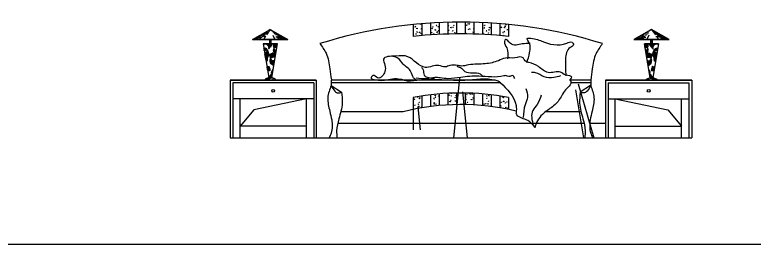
# Model space of a CAD drawing. Header units: millimetres. Extents: x 6388 to 59789, y -18725 to 8137.
# Drawn here: x 13770 to 18897, y -11653 to -10062 of the extents above; entities that cross this region are included whole.
import ezdxf

# ---------------------------------------------------------------- set-up
doc = ezdxf.new("R2010")
doc.units = ezdxf.units.MM
doc.layers.add('www.cad-blocks.net', color=7, linetype='Continuous')
doc.styles.add('DIM_FONT', font='SIMPLEX', dxfattribs={"width": 0.8})

# ---------------------------------------------------------------- blocks, each defined once
blk = doc.blocks.new('A$C742A3462')
for p, q in [((1270.4, 783.3), (1270.4, 702.9)), ((1284.2, 767.3), (1283.1, 770.4)), ((1286.8, 769.1), (1283.2, 770.4)), ((1319.5, 785.6), (1319.8, 788)), ((1324, 786.3), (1319.5, 785.6)), ((1324.1, 786.4), (1322.4, 788.2)), ((1330.4, 788.9), (1330.4, 708.6)), ((1390.4, 793.3), (1390.4, 713.1)), ((1430.2, 775.4), (1429.1, 778.5)), ((1432.8, 777.2), (1429.2, 778.6)), ((1432.7, 777.1), (1430.2, 775.4)), ((1441, 768.6), (1441.6, 771.7)), ((1444.3, 769), (1441.8, 772)), ((1450.4, 796.6), (1450.4, 716.5)), ((1510.4, 798.8), (1510.4, 718.7)), ((1513.9, 774.9), (1514.4, 778.1)), ((1517.1, 775.4), (1514.1, 775.1)), ((1517.1, 775.4), (1514.7, 778.3)), ((1550.3, 778.1), (1550.9, 781.3)), ((1553.6, 778.6), (1550.5, 778.3)), ((1553.6, 778.6), (1551.1, 781.5)), ((1570.4, 800), (1570.4, 719.9)), ((1630.4, 800), (1630.4, 719.9)), ((1642.5, 778.9), (1638, 778.2)), ((1638.1, 778.2), (1638.6, 783)), ((1642.6, 779), (1638.7, 783.1)), ((1649.2, 787.6), (1648.2, 790.7)), ((1651.8, 789.4), (1648.3, 790.8)), ((1651.8, 789.3), (1649.2, 787.6)), ((1659.6, 787.7), (1660.2, 790.9)), ((1662.9, 788.1), (1659.8, 787.9)), ((1662.9, 788.2), (1660.4, 791.1)), ((1690.4, 798.8), (1690.4, 718.7)), ((1750.4, 796.6), (1750.4, 716.5)), ((1751, 795.8), (1750.4, 796.4)), ((1751, 795.7), (1750.4, 795.6)), ((1767.5, 777.1), (1763.9, 778.5)), ((1764.9, 775.3), (1763.9, 778.4)), ((1767.4, 777), (1764.9, 775.3)), ((1810.4, 793.3), (1810.4, 713.1)), ((1870.4, 788.9), (1870.4, 708.6)), ((1871.2, 768.6), (1871.8, 771.8)), ((1874.5, 769.1), (1872, 772)), ((1907.6, 771.8), (1908.2, 775)), ((1910.9, 772.2), (1907.9, 772)), ((1910.9, 772.3), (1908.4, 775.2)), ((1910.9, 783.5), (1910.3, 785.3)), ((1913.3, 785), (1910.9, 783.5)), ((1930.4, 783.3), (1930.4, 702.9)), ((155.7, 680), (278.5, 750)), ((155.7, 680), (278.5, 750)), ((249.6, 731.7), (168.3, 680)), ((249.6, 731.7), (168.3, 680)), ((252.7, 731.8), (179, 680)), ((252.7, 731.8), (179, 680)), ((259, 732), (234.7, 709.6)), ((259, 732), (234.7, 709.6)), ((259.3, 722.2), (245.8, 722.2)), ((259.3, 722.2), (245.8, 722.2)), ((265.5, 731.8), (251.8, 712.8)), ((265.5, 731.8), (251.8, 712.8)), ((278.5, 750), (258.2, 737.1)), ((278.5, 750), (258.2, 737.1)), ((278.5, 750), (259.9, 736.9)), ((278.5, 750), (259.9, 736.9)), ((267.3, 738.3), (261.3, 738.3)), ((267.3, 738.3), (261.3, 738.3)), ((267.3, 736), (261.6, 736)), ((267.3, 736), (261.6, 736)), ((278.5, 750), (263.5, 736.2)), ((278.5, 750), (263.5, 736.2)), ((278.5, 750), (267.7, 734.9)), ((278.5, 750), (267.7, 734.9)), ((278.5, 750), (388.9, 680)), ((278.5, 750), (401.4, 680)), ((278.5, 750), (388.9, 680)), ((278.5, 750), (401.4, 680)), ((298.3, 732.5), (297.1, 732.5)), ((298.3, 732.5), (297.1, 732.5)), ((303.8, 727.8), (300.2, 727.8)), ((303.8, 727.8), (300.2, 727.8)), ((312.9, 720.3), (305.9, 720.3)), ((312.9, 720.3), (305.9, 720.3)), ((1286.7, 769), (1284.2, 767.3)), ((1288.2, 717.6), (1288.8, 720.8)), ((1291.5, 718), (1288.4, 717.8)), ((1291.5, 718.1), (1289, 721)), ((1295.2, 755.8), (1295.8, 759)), ((1298.5, 756.3), (1295.5, 756)), ((1296.5, 730.5), (1295.5, 733.5)), ((1299.1, 732.2), (1295.6, 733.6)), ((1298.5, 756.3), (1296.1, 759.2)), ((1299.1, 732.2), (1296.6, 730.5)), ((1317.3, 728.4), (1312.7, 727.7)), ((1312.8, 727.8), (1313.3, 732.6)), ((1317.3, 728.5), (1313.4, 732.7)), ((1324.6, 720.8), (1325.2, 724)), ((1327.9, 721.2), (1324.9, 721)), ((1327.9, 721.3), (1325.5, 724.2)), ((1326.8, 750.9), (1325.8, 754)), ((1329.5, 752.7), (1325.9, 754.1)), ((1329.4, 752.6), (1326.9, 750.9)), ((1397.5, 727.2), (1398.1, 730.3)), ((1400.8, 727.6), (1397.7, 727.3)), ((1400.8, 727.6), (1398.3, 730.6)), ((1399.9, 755), (1398.8, 758.1)), ((1402.5, 756.8), (1398.9, 758.1)), ((1402.4, 756.7), (1399.9, 755)), ((1404.5, 765.4), (1405.1, 768.6)), ((1407.8, 765.8), (1404.8, 765.5)), ((1407.8, 765.8), (1405.4, 768.8)), ((1412.2, 718.1), (1411.2, 721.2)), ((1414.8, 719.9), (1411.3, 721.3)), ((1414.8, 719.8), (1412.2, 718.1)), ((1421.2, 744.6), (1421.8, 749.4)), ((1425.7, 745.2), (1421.2, 744.5)), ((1425.8, 745.3), (1421.8, 749.5)), ((1433.9, 730.3), (1434.5, 733.5)), ((1437.2, 730.8), (1434.2, 730.5)), ((1437.2, 730.8), (1434.8, 733.7)), ((1444.3, 769), (1441.2, 768.7)), ((1442.5, 738.6), (1441.5, 741.7)), ((1445.1, 740.4), (1441.6, 741.7)), ((1445.1, 740.3), (1442.6, 738.6)), ((1515.5, 742.7), (1514.5, 745.7)), ((1518.2, 744.4), (1514.6, 745.8)), ((1518.1, 744.4), (1515.6, 742.7)), ((1534.1, 762), (1529.6, 761.3)), ((1529.7, 761.4), (1530.2, 766.2)), ((1534.2, 762.2), (1530.2, 766.3)), ((1543.2, 739.9), (1543.8, 743.1)), ((1546.5, 740.4), (1543.5, 740.1)), ((1546.5, 740.4), (1544.1, 743.3)), ((1545.9, 763.1), (1544.8, 766.2)), ((1548.5, 764.9), (1544.9, 766.3)), ((1548.4, 764.8), (1545.9, 763.1)), ((1558.2, 726.3), (1557.2, 729.4)), ((1560.8, 728.1), (1557.3, 729.4)), ((1560.8, 728), (1558.3, 726.3)), ((1633.8, 732.1), (1630.4, 733.4)), ((1631.2, 730.3), (1630.4, 732.7)), ((1633.8, 732), (1631.3, 730.3)), ((1631.3, 720.3), (1631.9, 725.1)), ((1635.8, 721), (1631.3, 720.3)), ((1635.9, 721.1), (1631.9, 725.2)), ((1652.6, 749.5), (1653.1, 752.7)), ((1655.8, 749.9), (1652.8, 749.7)), ((1655.8, 749.9), (1653.4, 752.9)), ((1661.6, 750.8), (1660.5, 753.9)), ((1664.2, 752.6), (1660.6, 753.9)), ((1664.1, 752.5), (1661.6, 750.8)), ((1690, 729.4), (1685.5, 728.7)), ((1685.6, 728.7), (1686.1, 733.5)), ((1690.1, 729.5), (1686.1, 733.6)), ((1689, 752.7), (1689.6, 755.9)), ((1690.4, 752.9), (1689.2, 752.8)), ((1690.4, 755.3), (1689.8, 756.1)), ((1754.8, 720.8), (1755.4, 724)), ((1758.1, 721.3), (1755.1, 721)), ((1758.1, 721.3), (1755.6, 724.2)), ((1761.9, 759), (1762.4, 762.2)), ((1765.1, 759.5), (1762.1, 759.2)), ((1765.1, 759.5), (1762.7, 762.4)), ((1777.2, 738.5), (1776.2, 741.6)), ((1779.9, 740.3), (1776.3, 741.6)), ((1779.8, 740.2), (1777.3, 738.5)), ((1791.3, 724), (1791.8, 727.2)), ((1794.5, 724.5), (1791.5, 724.2)), ((1794.5, 724.5), (1792.1, 727.4)), ((1798.5, 746.2), (1793.9, 745.5)), ((1794, 745.5), (1794.6, 750.4)), ((1798.5, 746.3), (1794.6, 750.4)), ((1798.3, 762.2), (1798.9, 765.4)), ((1801.6, 762.7), (1798.5, 762.4)), ((1801.6, 762.7), (1799.1, 765.6)), ((1807.6, 758.9), (1806.5, 762)), ((1810.2, 760.7), (1806.6, 762.1)), ((1810.1, 760.6), (1807.6, 758.9)), ((1874.5, 769), (1871.4, 768.8)), ((1880.6, 763), (1879.5, 766.1)), ((1883.2, 764.8), (1879.6, 766.2)), ((1883.1, 764.7), (1880.6, 763)), ((1892.9, 726.2), (1891.9, 729.2)), ((1895.5, 727.9), (1892, 729.3)), ((1895.5, 727.9), (1893, 726.2)), ((1900.6, 733.6), (1901.1, 736.8)), ((1903.8, 734), (1900.8, 733.8)), ((1903.8, 734.1), (1901.4, 737)), ((1902.4, 762.4), (1903, 767.2)), ((1906.9, 763), (1902.4, 762.3)), ((1907, 763.1), (1903, 767.3)), ((1923.3, 746.6), (1922.2, 749.7)), ((1925.9, 748.4), (1922.3, 749.8)), ((1925.8, 748.3), (1923.3, 746.6)), ((2922.3, 750), (2799.5, 680)), ((2922.3, 750), (2799.5, 680)), ((2922.3, 750), (2811.9, 680)), ((2922.3, 750), (2811.9, 680)), ((2888, 720.3), (2894.9, 720.3)), ((2888, 720.3), (2894.9, 720.3)), ((2897.1, 727.8), (2900.7, 727.8)), ((2897.1, 727.8), (2900.7, 727.8)), ((2902.6, 732.5), (2903.8, 732.5)), ((2902.6, 732.5), (2903.8, 732.5)), ((3045.2, 680), (2922.3, 750)), ((3045.2, 680), (2922.3, 750)), ((2922.3, 750), (2933.2, 734.9)), ((2922.3, 750), (2937.4, 736.2)), ((2922.3, 750), (2941, 736.9)), ((2922.3, 750), (2941, 736.9)), ((2922.3, 750), (2937.4, 736.2)), ((2922.3, 750), (2933.2, 734.9)), ((2922.3, 750), (2942.7, 737.1)), ((2922.3, 750), (2942.7, 737.1)), ((2933.6, 738.3), (2939.5, 738.3)), ((2933.6, 738.3), (2939.5, 738.3)), ((2933.6, 736), (2939.3, 736)), ((2933.6, 736), (2939.3, 736)), ((2935.4, 731.8), (2949.1, 712.8)), ((2935.4, 731.8), (2949.1, 712.8)), ((2941.6, 722.2), (2955, 722.2)), ((2941.6, 722.2), (2955, 722.2)), ((2941.9, 732), (2966.2, 709.6)), ((2941.9, 732), (2966.2, 709.6)), ((2948.2, 731.8), (3021.9, 680)), ((2948.2, 731.8), (3021.9, 680)), ((2951.2, 731.7), (3032.6, 680)), ((2951.2, 731.7), (3032.6, 680)), ((278.5, 680), (155.7, 680)), ((155.7, 680), (401.4, 680)), ((196.2, 697.8), (186.2, 697.8)), ((196.2, 697.8), (186.2, 697.8)), ((213.1, 693.6), (192.7, 693.6)), ((213.1, 693.6), (192.7, 693.6)), ((230.3, 705.5), (202.5, 680)), ((230.3, 705.5), (202.5, 680)), ((237.6, 710), (223.1, 710)), ((237.6, 710), (223.1, 710)), ((247.9, 702.8), (231, 702.8)), ((247.9, 702.8), (231, 702.8)), ((244.7, 702.9), (233.3, 687)), ((244.7, 702.9), (233.3, 687)), ((274.4, 650), (274.4, 680)), ((274.4, 650), (274.4, 680)), ((275, 680), (275, 650)), ((275, 680), (275, 650)), ((276.4, 680), (276.4, 650)), ((276.4, 680), (276.4, 650)), ((401.4, 680), (278.5, 680)), ((278.9, 680), (278.9, 650)), ((278.9, 680), (278.9, 650)), ((281, 680), (281, 650)), ((281, 680), (281, 650)), ((282, 680), (282, 650)), ((282, 680), (282, 650)), ((282.6, 650), (282.6, 680)), ((282.6, 650), (282.6, 680)), ((296.6, 710.7), (310.7, 680)), ((296.6, 710.7), (310.7, 680)), ((323.5, 712.5), (314.1, 712.5)), ((323.5, 712.5), (314.1, 712.5)), ((333.8, 698.1), (317.2, 698.1)), ((333.8, 698.1), (317.2, 698.1)), ((322.4, 702.2), (342.9, 680)), ((322.4, 702.2), (342.9, 680)), ((343.1, 707), (327.9, 707)), ((343.1, 707), (327.9, 707)), ((359, 692.7), (332.1, 692.7)), ((359, 692.7), (332.1, 692.7)), ((333.2, 707), (367.5, 680)), ((333.2, 707), (367.5, 680)), ((382.2, 687.5), (344.6, 687.5)), ((382.2, 687.5), (344.6, 687.5)), ((1895.9, 706.3), (1896.3, 709.3)), ((1899.5, 706), (1896.3, 709.4)), ((3045.2, 680), (2799.5, 680)), ((2799.5, 680), (2922.3, 680)), ((2818.7, 687.5), (2856.3, 687.5)), ((2818.7, 687.5), (2856.3, 687.5)), ((2867.7, 707), (2833.4, 680)), ((2867.7, 707), (2833.4, 680)), ((2841.9, 692.7), (2868.8, 692.7)), ((2841.9, 692.7), (2868.8, 692.7)), ((2857.7, 707), (2872.9, 707)), ((2857.7, 707), (2872.9, 707)), ((2878.4, 702.2), (2858, 680)), ((2878.4, 702.2), (2858, 680)), ((2867.1, 698.1), (2883.6, 698.1)), ((2867.1, 698.1), (2883.6, 698.1)), ((2877.4, 712.5), (2886.7, 712.5)), ((2877.4, 712.5), (2886.7, 712.5)), ((2904.2, 710.7), (2890.1, 680)), ((2904.2, 710.7), (2890.1, 680)), ((2918.3, 650), (2918.3, 680)), ((2918.3, 650), (2918.3, 680)), ((2918.8, 680), (2918.8, 650)), ((2918.8, 680), (2918.8, 650)), ((2919.9, 680), (2919.9, 650)), ((2919.9, 680), (2919.9, 650)), ((2921.9, 680), (2921.9, 650)), ((2921.9, 680), (2921.9, 650)), ((2922.3, 680), (3045.2, 680)), ((2924.5, 680), (2924.5, 650)), ((2924.5, 680), (2924.5, 650)), ((2925.8, 680), (2925.8, 650)), ((2925.8, 680), (2925.8, 650)), ((2926.4, 650), (2926.4, 680)), ((2926.4, 650), (2926.4, 680)), ((2953, 702.8), (2969.9, 702.8)), ((2953, 702.8), (2969.9, 702.8)), ((2956.2, 702.9), (2967.6, 687)), ((2956.2, 702.9), (2967.6, 687)), ((2963.3, 710), (2977.8, 710)), ((2963.3, 710), (2977.8, 710)), ((2970.6, 705.5), (2998.3, 680)), ((2970.6, 705.5), (2998.3, 680)), ((2987.8, 693.6), (3008.2, 693.6)), ((2987.8, 693.6), (3008.2, 693.6)), ((3004.7, 697.8), (3014.7, 697.8)), ((3004.7, 697.8), (3014.7, 697.8)), ((229.4, 650), (268.8, 417)), ((229.4, 650), (268.8, 417)), ((229.4, 650), (327.7, 650)), ((278.5, 650), (229.4, 650)), ((234.4, 620.1), (235.5, 622.4)), ((249.5, 619.3), (234.6, 619.3)), ((241.3, 604), (234.8, 617.7)), ((254.5, 615.6), (235.2, 615.6)), ((235.4, 614.6), (239, 622.3)), ((244.5, 604.7), (236.2, 622.4)), ((236.3, 609), (242.4, 621.8)), ((237.2, 603.5), (245.5, 621)), ((247.7, 605.6), (239.8, 622.2)), ((241, 603.9), (248.5, 619.8)), ((250.7, 606.6), (243.6, 621.6)), ((244.9, 604.8), (251.3, 618.2)), ((253.8, 607.7), (247.9, 620.1)), ((249, 606), (253.9, 616.2)), ((251.8, 649.3), (251.5, 650)), ((251.8, 649.3), (252.1, 650)), ((294.6, 649.3), (251.8, 649.3)), ((256.7, 609), (252.9, 617)), ((254.4, 647.3), (255.7, 650)), ((257.7, 644.4), (255, 650)), ((292.2, 645.6), (256.4, 645.6)), ((256.9, 645.1), (259.2, 650)), ((265.2, 635.9), (258.6, 650)), ((259.4, 642.8), (262.8, 650)), ((289.8, 641.8), (260.4, 641.8)), ((261.8, 640.4), (266.3, 650)), ((275, 622.7), (262.1, 650)), ((287.3, 638.1), (263.7, 638.1)), ((264, 637.7), (269.9, 650)), ((267.3, 615.6), (265.6, 615.6)), ((277.4, 625.2), (265.7, 650)), ((266.1, 634.5), (273.4, 650)), ((284.6, 634.3), (266.2, 634.3)), ((267.6, 615.8), (266.7, 617.9)), ((271.7, 619.3), (267.2, 619.3)), ((267.8, 630.6), (277, 650)), ((281.8, 630.6), (267.8, 630.6)), ((272.6, 620.3), (267.8, 630.4)), ((268, 616.2), (284, 650)), ((270.2, 618), (268.1, 622.4)), ((275.4, 623.1), (268.2, 623.1)), ((268.4, 624.3), (280.5, 650)), ((278.7, 626.8), (268.4, 626.8)), ((279.7, 627.9), (269.2, 650)), ((281.9, 630.7), (272.8, 650)), ((274.3, 621.9), (287.6, 650)), ((284.1, 633.6), (276.3, 650)), ((327.7, 650), (278.5, 650)), ((286.2, 636.6), (279.9, 650)), ((282.2, 631.1), (291.1, 650)), ((288.3, 639.6), (283.4, 650)), ((290.4, 642.7), (286.9, 650)), ((288.2, 417), (327.7, 650)), ((288.2, 417), (327.7, 650)), ((292.4, 645.9), (290.5, 650)), ((293.6, 647.7), (294.7, 650)), ((294.5, 649.1), (294, 650)), ((301.5, 649.4), (301.8, 650)), ((327.5, 649.3), (301.5, 649.3)), ((313.2, 624.5), (301.5, 649.2)), ((301.5, 604.4), (306.8, 615.5)), ((326.9, 645.6), (301.6, 645.6)), ((301.7, 642.2), (305.3, 650)), ((326.3, 641.8), (301.7, 641.8)), ((310, 623.8), (301.7, 641.3)), ((325.6, 638.1), (301.9, 638.1)), ((302, 635.6), (308.9, 650)), ((325, 634.3), (302.2, 634.3)), ((307.2, 622.2), (302.4, 632.3)), ((302.4, 613.8), (305.2, 619.7)), ((324.4, 630.6), (302.6, 630.6)), ((302.8, 629.6), (312.4, 650)), ((306.7, 615.6), (302.9, 615.6)), ((316.9, 586.6), (303.1, 615.9)), ((323.7, 626.8), (303.3, 626.8)), ((303.8, 624.3), (316, 650)), ((308.5, 623.1), (304.1, 623.1)), ((316.8, 624.4), (304.7, 650)), ((305.3, 619.3), (304.7, 619.3)), ((306.5, 616.2), (304.9, 619.6)), ((305.6, 620.5), (319.5, 650)), ((320.6, 623.7), (308.2, 650)), ((310.8, 624), (323.1, 650)), ((323.5, 625.3), (311.8, 650)), ((314.6, 624.5), (326.6, 650)), ((324.4, 630.8), (315.3, 650)), ((318, 624.3), (326.3, 641.8)), ((325.3, 636.3), (318.9, 650)), ((321.2, 623.6), (324.3, 630.1)), ((326.3, 641.8), (322.4, 650)), ((327.2, 647.3), (326, 650)), ((2912.6, 417), (2873.2, 650)), ((2912.6, 417), (2873.2, 650)), ((2873.2, 650), (2922.3, 650)), ((2971.5, 650), (2873.2, 650)), ((2873.3, 649.3), (2899.4, 649.3)), ((2873.7, 647.3), (2874.9, 650)), ((2874, 645.6), (2899.3, 645.6)), ((2886.3, 624.5), (2874.3, 650)), ((2874.6, 641.8), (2878.5, 650)), ((2874.6, 641.8), (2899.2, 641.8)), ((2882.9, 624.3), (2874.6, 641.8)), ((2875.2, 638.1), (2899, 638.1)), ((2875.5, 636.3), (2882, 650)), ((2875.9, 634.3), (2898.7, 634.3)), ((2876.5, 630.8), (2885.5, 650)), ((2876.5, 630.6), (2898.2, 630.6)), ((2879.7, 623.6), (2876.6, 630.1)), ((2877.1, 626.8), (2897.6, 626.8)), ((2877.4, 625.3), (2889.1, 650)), ((2890.1, 624), (2877.8, 650)), ((2880.2, 623.7), (2892.6, 650)), ((2895.3, 620.5), (2881.4, 650)), ((2883.9, 586.6), (2897.8, 615.9)), ((2884.1, 624.4), (2896.2, 650)), ((2897, 624.3), (2884.9, 650)), ((2887.7, 624.5), (2899.4, 649.2)), ((2898.1, 629.6), (2888.5, 650)), ((2890.9, 623.8), (2899.2, 641.3)), ((2898.8, 635.6), (2892, 650)), ((2892.3, 623.1), (2896.7, 623.1)), ((2893.7, 622.2), (2898.5, 632.3)), ((2894.1, 615.6), (2897.9, 615.6)), ((2899.4, 604.4), (2894.1, 615.5)), ((2894.4, 616.2), (2896, 619.6)), ((2899.2, 642.2), (2895.5, 650)), ((2895.6, 619.3), (2896.2, 619.3)), ((2898.5, 613.8), (2895.7, 619.7)), ((2899.4, 649.4), (2899.1, 650)), ((2907.3, 647.7), (2906.2, 650)), ((2906.2, 649.3), (2949, 649.3)), ((2906.4, 649.1), (2906.8, 650)), ((2908.4, 645.9), (2910.4, 650)), ((2908.6, 645.6), (2944.5, 645.6)), ((2918.7, 631.1), (2909.7, 650)), ((2910.5, 642.7), (2913.9, 650)), ((2911.1, 641.8), (2940.5, 641.8)), ((2912.6, 639.6), (2917.5, 650)), ((2926.5, 621.9), (2913.3, 650)), ((2913.6, 638.1), (2937.2, 638.1)), ((2914.7, 636.6), (2921, 650)), ((2916.3, 634.3), (2934.7, 634.3)), ((2916.8, 633.6), (2924.6, 650)), ((2932.8, 616.2), (2916.8, 650)), ((2919, 630.7), (2928.1, 650)), ((2919.1, 630.6), (2933.1, 630.6)), ((2932.5, 624.3), (2920.4, 650)), ((2921.2, 627.9), (2931.7, 650)), ((2922.1, 626.8), (2932.4, 626.8)), ((2922.3, 650), (2971.5, 650)), ((2923.5, 625.2), (2935.2, 650)), ((2933.1, 630.6), (2923.9, 650)), ((2925.5, 623.1), (2932.7, 623.1)), ((2925.8, 622.7), (2938.7, 650)), ((2934.8, 634.5), (2927.5, 650)), ((2928.2, 620.3), (2933, 630.4)), ((2929.2, 619.3), (2933.7, 619.3)), ((2930.7, 618), (2932.8, 622.4)), ((2936.8, 637.7), (2931, 650)), ((2971.5, 650), (2932.1, 417)), ((2971.5, 650), (2932.1, 417)), ((2933.2, 615.8), (2934.2, 617.9)), ((2933.6, 615.6), (2935.3, 615.6)), ((2939.1, 640.4), (2934.6, 650)), ((2935.6, 635.9), (2942.3, 650)), ((2941.5, 642.8), (2938.1, 650)), ((2944, 645.1), (2941.6, 650)), ((2943.2, 644.4), (2945.8, 650)), ((2944.2, 609), (2948, 617)), ((2946.5, 647.3), (2945.2, 650)), ((2946.3, 615.6), (2965.7, 615.6)), ((2951.8, 606), (2947, 616.2)), ((2947.1, 607.7), (2953, 620.1)), ((2949.1, 649.3), (2948.7, 650)), ((2949.1, 649.3), (2949.4, 650)), ((2955.9, 604.8), (2949.6, 618.2)), ((2950.1, 606.6), (2957.2, 621.6)), ((2951.4, 619.3), (2966.3, 619.3)), ((2959.9, 603.9), (2952.4, 619.8)), ((2953.2, 605.6), (2961.1, 622.2)), ((2963.6, 603.5), (2955.3, 621)), ((2956.3, 604.7), (2964.7, 622.4)), ((2964.6, 609), (2958.5, 621.8)), ((2959.5, 604), (2966, 617.7)), ((2965.5, 614.6), (2961.9, 622.3)), ((2966.4, 620.1), (2965.4, 622.4)), ((257.8, 611.8), (235.8, 611.8)), ((254.6, 608.1), (236.5, 608.1)), ((238.1, 603.4), (236.8, 606)), ((243, 604.3), (237.1, 604.3)), ((271.5, 578.1), (241.5, 578.1)), ((259.4, 543.3), (241.6, 580.9)), ((241.9, 575.9), (250, 593.1)), ((270.4, 581.8), (242.1, 581.8)), ((272.6, 574.3), (242.2, 574.3)), ((259.4, 535.8), (242.7, 571)), ((242.8, 570.4), (259.5, 605.7)), ((270.6, 570.6), (242.8, 570.6)), ((267.9, 566.8), (243.5, 566.8)), ((260.2, 549.1), (243.6, 584.1)), ((243.8, 564.9), (262.4, 604.2)), ((269.3, 585.6), (244.6, 585.6)), ((244.7, 559.3), (264.1, 600.4)), ((245.7, 553.8), (265.7, 596.3)), ((261.5, 553.9), (245.7, 587.2)), ((246.6, 548.3), (267.3, 592)), ((268.1, 589.3), (247.2, 589.3)), ((247.5, 542.8), (268.7, 587.5)), ((263, 558), (247.9, 590.2)), ((249.3, 539.1), (270.1, 582.9)), ((264.8, 561.8), (250, 593.1)), ((266.9, 593.1), (250, 593.1)), ((251.7, 536.7), (271.4, 578.3)), ((266.8, 565.2), (252.2, 595.9)), ((265.6, 596.8), (252.9, 596.8)), ((253.3, 607.5), (256.3, 613.8)), ((268.9, 568.3), (254.4, 598.8)), ((264.1, 600.6), (255.8, 600.6)), ((271.1, 571.1), (256.6, 601.7)), ((257.8, 609.6), (258.5, 610.9)), ((262.4, 604.3), (258.6, 604.3)), ((271.7, 577.2), (258.8, 604.6)), ((265, 613.9), (264.9, 614.2)), ((272.2, 572.4), (272.8, 573.6)), ((283.7, 551.8), (273.4, 573.7)), ((314.2, 570.6), (273.6, 570.6)), ((313.6, 574.3), (274, 574.3)), ((274.1, 569), (278.6, 578.5)), ((313.6, 566.8), (274.8, 566.8)), ((275.5, 564.4), (283.9, 582.3)), ((286.4, 553.6), (275.8, 576.1)), ((276.9, 560), (288.6, 584.7)), ((311.7, 578.1), (278, 578.1)), ((289.3, 555.1), (278.3, 578.3)), ((278.5, 555.7), (292.8, 586.1)), ((280.1, 551.7), (296.7, 586.8)), ((292.3, 556.3), (280.9, 580.3)), ((308.9, 581.8), (283.2, 581.8)), ((295.3, 557.3), (283.6, 582.1)), ((283.7, 551.7), (300.2, 586.6)), ((298.5, 558.1), (286.4, 583.6)), ((288.7, 554.8), (303.3, 585.8)), ((301.8, 558.7), (289.3, 585)), ((303.8, 585.6), (291, 585.6)), ((305.1, 559.1), (292.4, 586)), ((293.1, 556.6), (306.2, 584.3)), ((308.6, 559.3), (295.6, 586.7)), ((297.2, 557.8), (308.7, 582.1)), ((312.2, 559.2), (299.1, 586.7)), ((301.1, 558.6), (310.9, 579.3)), ((311, 608.1), (301.5, 608.1)), ((308.1, 590.3), (301.5, 604.3)), ((313.8, 604.3), (301.5, 604.3)), ((313, 587.5), (301.8, 611.1)), ((308.6, 611.8), (301.9, 611.8)), ((317, 600.6), (302, 600.6)), ((302.4, 598.9), (308.6, 611.9)), ((313.2, 564.5), (303.1, 585.9)), ((318.7, 596.8), (303.2, 596.8)), ((304.1, 594.9), (310.6, 608.7)), ((304.9, 559.1), (312.9, 575.9)), ((318, 593.1), (305.3, 593.1)), ((306.2, 592), (312.8, 605.7)), ((317.9, 592.1), (307.9, 613.1)), ((314.1, 570), (308.2, 582.6)), ((308.5, 559.3), (314.4, 571.8)), ((308.8, 589.8), (315, 602.9)), ((317.4, 589.3), (309.4, 589.3)), ((311.5, 588.1), (317.3, 600.3)), ((314.5, 586.9), (318.4, 595.1)), ((318.8, 597.6), (317.9, 599.6)), ((2882.1, 597.6), (2883, 599.6)), ((2882.2, 596.8), (2897.7, 596.8)), ((2886.4, 586.9), (2882.5, 595.1)), ((2882.8, 593.1), (2895.6, 593.1)), ((2883, 592.1), (2892.9, 613.1)), ((2883.5, 589.3), (2891.4, 589.3)), ((2889.3, 588.1), (2883.6, 600.3)), ((2883.8, 600.6), (2898.9, 600.6)), ((2892.1, 589.8), (2885.9, 602.9)), ((2892.3, 559.3), (2886.4, 571.8)), ((2886.6, 570.6), (2927.2, 570.6)), ((2886.7, 570), (2892.7, 582.6)), ((2887, 604.3), (2899.4, 604.3)), ((2887.3, 574.3), (2926.9, 574.3)), ((2887.3, 566.8), (2926.1, 566.8)), ((2887.7, 564.5), (2897.8, 585.9)), ((2887.9, 587.5), (2899.1, 611.1)), ((2896, 559.1), (2888, 575.9)), ((2894.6, 592), (2888.1, 605.7)), ((2888.7, 559.2), (2901.7, 586.7)), ((2889.2, 578.1), (2922.8, 578.1)), ((2889.8, 608.1), (2899.4, 608.1)), ((2899.8, 558.6), (2890, 579.3)), ((2896.8, 594.9), (2890.3, 608.7)), ((2891.9, 581.8), (2917.7, 581.8)), ((2892.2, 611.8), (2898.9, 611.8)), ((2903.7, 557.8), (2892.2, 582.1)), ((2898.4, 598.9), (2892.3, 611.9)), ((2892.3, 559.3), (2905.2, 586.7)), ((2892.8, 590.3), (2899.4, 604.3)), ((2907.8, 556.6), (2894.7, 584.3)), ((2895.8, 559.1), (2908.5, 586)), ((2897.1, 585.6), (2909.9, 585.6)), ((2912.2, 554.8), (2897.5, 585.8)), ((2899.1, 558.7), (2911.5, 585)), ((2917.2, 551.7), (2900.7, 586.6)), ((2902.4, 558.1), (2914.5, 583.6)), ((2920.8, 551.7), (2904.2, 586.8)), ((2905.5, 557.3), (2917.3, 582.1)), ((2922.4, 555.7), (2908, 586.1)), ((2908.6, 556.3), (2920, 580.3)), ((2911.6, 555.1), (2922.6, 578.3)), ((2923.9, 560), (2912.3, 584.7)), ((2914.4, 553.6), (2925.1, 576.1)), ((2925.4, 564.4), (2916.9, 582.3)), ((2917.1, 551.8), (2927.5, 573.7)), ((2926.8, 569), (2922.2, 578.5)), ((2928.7, 572.4), (2928.1, 573.6)), ((2928.3, 574.3), (2958.7, 574.3)), ((2929.1, 577.2), (2942.1, 604.6)), ((2929.4, 578.1), (2959.3, 578.1)), ((2949.1, 536.7), (2929.5, 578.3)), ((2929.8, 571.1), (2944.3, 601.7)), ((2930.2, 570.6), (2958.1, 570.6)), ((2930.5, 581.8), (2958.7, 581.8)), ((2951.5, 539.1), (2930.8, 582.9)), ((2931.6, 585.6), (2956.3, 585.6)), ((2932, 568.3), (2946.4, 598.8)), ((2953.3, 542.8), (2932.2, 587.5)), ((2932.7, 589.3), (2953.6, 589.3)), ((2933, 566.8), (2957.4, 566.8)), ((2954.3, 548.3), (2933.6, 592)), ((2934, 593.1), (2950.8, 593.1)), ((2934.1, 565.2), (2948.6, 595.9)), ((2955.2, 553.8), (2935.1, 596.3)), ((2935.3, 596.8), (2948, 596.8)), ((2935.8, 613.9), (2936, 614.2)), ((2936, 561.8), (2950.8, 593.1)), ((2956.1, 559.3), (2936.7, 600.4)), ((2936.8, 600.6), (2945.1, 600.6)), ((2937.8, 558), (2953, 590.2)), ((2938.5, 604.3), (2942.3, 604.3)), ((2957.1, 564.9), (2938.5, 604.2)), ((2939.4, 553.9), (2955.2, 587.2)), ((2940.7, 549.1), (2957.3, 584.1)), ((2958, 570.4), (2941.3, 605.7)), ((2941.5, 543.3), (2959.3, 580.9)), ((2941.5, 535.8), (2958.1, 571)), ((2943, 609.6), (2942.4, 610.9)), ((2943, 611.8), (2965, 611.8)), ((2947.5, 607.5), (2944.6, 613.8)), ((2946.2, 608.1), (2964.4, 608.1)), ((2959, 575.9), (2950.8, 593.1)), ((2957.9, 604.3), (2963.8, 604.3)), ((2962.8, 603.4), (2964, 606)), ((265.5, 563.1), (244.1, 563.1)), ((263.6, 559.3), (244.7, 559.3)), ((258.1, 531), (244.7, 559.3)), ((262.1, 555.6), (245.4, 555.6)), ((260.9, 551.8), (246, 551.8)), ((260, 548.1), (246.6, 548.1)), ((252, 536.5), (246.7, 547.6)), ((259.5, 544.3), (247.3, 544.3)), ((259.2, 540.6), (247.9, 540.6)), ((259.3, 536.8), (251.6, 536.8)), ((254.2, 534.4), (259.7, 545.9)), ((259.6, 533.1), (255.7, 533.1)), ((256.7, 532.2), (259.3, 537.6)), ((259.3, 530.1), (259.9, 531.4)), ((260.2, 529.3), (260.2, 529.3)), ((313, 563.1), (275.9, 563.1)), ((276.8, 537.1), (281.8, 547.9)), ((289.9, 536.8), (276.8, 536.8)), ((290.4, 507.7), (276.8, 536.5)), ((286.3, 540.6), (277, 540.6)), ((307.9, 533.1), (277, 533.1)), ((312.3, 559.3), (277.2, 559.3)), ((277.3, 530.7), (283.7, 544.4)), ((296, 503.3), (277.4, 542.7)), ((307.2, 529.3), (277.5, 529.3)), ((283.8, 544.3), (277.9, 544.3)), ((285.1, 511.3), (278, 526.5)), ((306.6, 525.6), (278.1, 525.6)), ((278.2, 525.2), (285.8, 541.2)), ((290.4, 555.6), (278.5, 555.6)), ((306, 521.8), (278.9, 521.8)), ((281.3, 549.5), (279.1, 554.1)), ((302, 498.2), (279.1, 546.7)), ((279.3, 519.9), (288.1, 538.5)), ((305.3, 518.1), (279.6, 518.1)), ((283.8, 551.8), (280, 551.8)), ((281.7, 548.1), (280, 548.1)), ((280.3, 514.6), (290.6, 536.3)), ((304.7, 514.3), (280.8, 514.3)), ((283, 512.8), (293.3, 534.6)), ((302.9, 503.7), (283.5, 544.7)), ((285.7, 511), (296.3, 533.5)), ((288.4, 509.1), (299.7, 533.2)), ((291, 507.2), (303.5, 533.7)), ((303.9, 509.3), (291.3, 535.7)), ((293.6, 505.3), (307.7, 535.1)), ((304.8, 514.8), (295.9, 533.6)), ((296.2, 503.2), (306.5, 525)), ((298.6, 500.8), (304.5, 513.4)), ((305.7, 520.3), (299.6, 533.2)), ((306.7, 525.8), (303, 533.6)), ((307.6, 531.3), (306.1, 534.5)), ((312, 559.2), (312.4, 560.1)), ((2887.9, 563.1), (2924.9, 563.1)), ((2888.8, 559.2), (2888.4, 560.1)), ((2888.5, 559.3), (2923.7, 559.3)), ((2893, 533.1), (2923.9, 533.1)), ((2907.2, 505.3), (2893.1, 535.1)), ((2893.3, 531.3), (2894.8, 534.5)), ((2893.6, 529.3), (2923.4, 529.3)), ((2894.2, 525.8), (2897.9, 533.6)), ((2894.3, 525.6), (2922.7, 525.6)), ((2904.7, 503.2), (2894.3, 525)), ((2894.9, 521.8), (2922, 521.8)), ((2895.1, 520.3), (2901.2, 533.2)), ((2895.5, 518.1), (2921.3, 518.1)), ((2896.1, 514.8), (2905, 533.6)), ((2896.2, 514.3), (2920.1, 514.3)), ((2902.2, 500.8), (2896.3, 513.4)), ((2897, 509.3), (2909.5, 535.7)), ((2909.9, 507.2), (2897.3, 533.7)), ((2897.9, 503.7), (2917.3, 544.7)), ((2898.9, 498.2), (2921.8, 546.7)), ((2912.5, 509.1), (2901.1, 533.2)), ((2915.2, 511), (2904.5, 533.5)), ((2904.8, 503.3), (2923.5, 542.7)), ((2917.9, 512.8), (2907.6, 534.6)), ((2920.5, 514.6), (2910.3, 536.3)), ((2910.4, 555.6), (2922.3, 555.6)), ((2910.5, 507.7), (2924.1, 536.5)), ((2911, 536.8), (2924.1, 536.8)), ((2921.6, 519.9), (2912.8, 538.5)), ((2914.6, 540.6), (2923.9, 540.6)), ((2922.7, 525.2), (2915.1, 541.2)), ((2915.7, 511.3), (2922.9, 526.5)), ((2917.1, 551.8), (2920.8, 551.8)), ((2923.6, 530.7), (2917.1, 544.4)), ((2917.1, 544.3), (2922.9, 544.3)), ((2924.1, 537.1), (2919, 547.9)), ((2919.1, 548.1), (2920.9, 548.1)), ((2919.6, 549.5), (2921.8, 554.1)), ((2935.3, 563.1), (2956.8, 563.1)), ((2937.3, 559.3), (2956.1, 559.3)), ((2938.8, 555.6), (2955.5, 555.6)), ((2940, 551.8), (2954.9, 551.8)), ((2940.7, 529.3), (2940.7, 529.3)), ((2940.9, 548.1), (2954.2, 548.1)), ((2941.6, 530.1), (2941, 531.4)), ((2946.7, 534.4), (2941.2, 545.9)), ((2941.2, 533.1), (2945.2, 533.1)), ((2941.4, 544.3), (2953.6, 544.3)), ((2941.6, 540.6), (2952.9, 540.6)), ((2944.2, 532.2), (2941.6, 537.6)), ((2941.6, 536.8), (2949.3, 536.8)), ((2942.8, 531), (2956.1, 559.3)), ((2948.9, 536.5), (2954.2, 547.6)), ((272.4, 491.8), (256.1, 491.8)), ((268.7, 463.5), (256.6, 489.2)), ((273.9, 488.1), (256.8, 488.1)), ((256.9, 487.5), (259.2, 492.4)), ((275.4, 484.3), (257.4, 484.3)), ((257.8, 482), (263.1, 493.1)), ((276.7, 480.6), (258, 480.6)), ((264.9, 464.2), (258.6, 477.6)), ((258.7, 476.5), (267.1, 494.2)), ((272.4, 463.3), (258.7, 492.3)), ((277.9, 476.8), (258.7, 476.8)), ((278.8, 473.1), (259.3, 473.1)), ((259.7, 471), (271.1, 495.1)), ((279.1, 469.3), (259.9, 469.3)), ((260.8, 465.3), (260.5, 465.9)), ((260.6, 465.4), (272.7, 491.1)), ((278, 465.6), (260.6, 465.6)), ((275.7, 463.8), (261.9, 492.9)), ((263.7, 464.5), (274.3, 487)), ((278.2, 465.9), (265.1, 493.6)), ((266.9, 463.8), (275.9, 482.8)), ((278.9, 472), (268.2, 494.6)), ((270.3, 463.3), (277.4, 478.4)), ((270.9, 495.6), (270.9, 495.6)), ((273.8, 463.4), (278.7, 473.6)), ((304.1, 510.6), (286.3, 510.6)), ((287.8, 447.9), (296.6, 466.7)), ((288.2, 456.3), (294.4, 469.3)), ((295.8, 461.8), (290.3, 461.8)), ((293.8, 455.6), (290.6, 462.3)), ((303.4, 506.8), (291.6, 506.8)), ((296.5, 465.6), (292.2, 465.6)), ((295.4, 459.5), (292.4, 465.9)), ((296.4, 465.1), (294.4, 469.3)), ((297.1, 469.3), (294.4, 469.3)), ((302.8, 503.1), (296.3, 503.1)), ((297.3, 470.6), (296.3, 472.7)), ((297.7, 473.1), (296.6, 473.1)), ((302.2, 499.3), (299.9, 499.3)), ((300.9, 498.1), (302.6, 501.7)), ((2896.8, 510.6), (2914.6, 510.6)), ((2897.4, 506.8), (2909.3, 506.8)), ((2898.1, 503.1), (2904.6, 503.1)), ((2900, 498.1), (2898.3, 501.7)), ((2898.7, 499.3), (2900.9, 499.3)), ((2903.1, 473.1), (2904.3, 473.1)), ((2903.6, 470.6), (2904.5, 472.7)), ((2903.8, 469.3), (2906.5, 469.3)), ((2913.1, 447.9), (2904.2, 466.7)), ((2904.4, 465.6), (2908.6, 465.6)), ((2904.5, 465.1), (2906.5, 469.3)), ((2905, 461.8), (2910.5, 461.8)), ((2905.4, 459.5), (2908.4, 465.9)), ((2912.7, 456.3), (2906.5, 469.3)), ((2907.1, 455.6), (2910.3, 462.3)), ((2921.8, 469.3), (2940.9, 469.3)), ((2921.9, 472), (2932.6, 494.6)), ((2922.1, 473.1), (2941.6, 473.1)), ((2927.1, 463.4), (2922.2, 473.6)), ((2922.6, 465.9), (2935.7, 493.6)), ((2922.8, 465.6), (2940.3, 465.6)), ((2923, 476.8), (2942.2, 476.8)), ((2930.6, 463.3), (2923.5, 478.4)), ((2924.2, 480.6), (2942.8, 480.6)), ((2933.9, 463.8), (2925, 482.8)), ((2925.2, 463.8), (2938.9, 492.9)), ((2925.5, 484.3), (2943.5, 484.3)), ((2937.2, 464.5), (2926.5, 487)), ((2926.9, 488.1), (2944.1, 488.1)), ((2940.3, 465.4), (2928.1, 491.1)), ((2928.4, 491.8), (2944.7, 491.8)), ((2928.5, 463.3), (2942.2, 492.3)), ((2941.2, 471), (2929.8, 495.1)), ((2929.9, 495.6), (2930, 495.6)), ((2932.1, 463.5), (2944.3, 489.2)), ((2942.1, 476.5), (2933.8, 494.2)), ((2936, 464.2), (2942.3, 477.6)), ((2943.1, 482), (2937.8, 493.1)), ((2940.1, 465.3), (2940.3, 465.9)), ((2944, 487.5), (2941.7, 492.4)), ((268.8, 417), (243.1, 406.5)), ((259.5, 403), (265.4, 415.6)), ((264.4, 405.2), (261.3, 411.8)), ((289, 413.1), (262.5, 413.1)), ((267.4, 406.4), (263.7, 414.3)), ((264, 405), (273.6, 425.4)), ((270.4, 407.5), (266.4, 416)), ((268.3, 406.8), (283, 437.7)), ((273.4, 408.6), (268.4, 419.2)), ((288.6, 416.8), (268.5, 416.8)), ((288.9, 420.6), (269.5, 420.6)), ((276.5, 409.6), (270.7, 421.9)), ((272.6, 408.3), (289.5, 444)), ((289.5, 424.3), (272.7, 424.3)), ((279.6, 410.5), (272.9, 424.6)), ((282.7, 411.4), (275.2, 427.4)), ((290.1, 428.1), (275.8, 428.1)), ((276.8, 409.7), (291.6, 441)), ((285.9, 412.2), (277.4, 430.2)), ((290.8, 431.8), (278.7, 431.8)), ((289, 413.1), (279.6, 433)), ((280.9, 410.9), (290.7, 431.6)), ((291.4, 435.6), (281.5, 435.6)), ((288.9, 420.9), (281.8, 436)), ((289.8, 426.4), (283.9, 439)), ((292, 439.3), (284.1, 439.3)), ((285, 412), (288.7, 419.9)), ((290.8, 431.9), (285.9, 442.2)), ((290, 443.1), (286.5, 443.1)), ((291, 450.6), (287.4, 450.6)), ((289.9, 448.7), (287.6, 453.6)), ((293.1, 454.3), (287.7, 454.3)), ((291.7, 437.4), (288, 445.4)), ((288.8, 446.8), (288.1, 446.8)), ((314, 406.5), (288.2, 417)), ((295.1, 458.1), (288.8, 458.1)), ((291.9, 452.1), (288.9, 458.4)), ((289, 413.1), (290.5, 416.1)), ((292.2, 413.9), (291.3, 415.7)), ((293.1, 414.1), (293.4, 414.8)), ((1590.8, 412.5), (1550, 0)), ((2886.9, 406.5), (2912.6, 417)), ((2905.8, 458.1), (2912.1, 458.1)), ((2907.8, 414.1), (2907.4, 414.8)), ((2907.8, 454.3), (2913.1, 454.3)), ((2908.7, 413.9), (2909.5, 415.7)), ((2908.8, 439.3), (2916.8, 439.3)), ((2909, 452.1), (2912, 458.4)), ((2909.2, 437.4), (2912.9, 445.4)), ((2924.1, 409.7), (2909.3, 441)), ((2909.5, 435.6), (2919.4, 435.6)), ((2909.8, 450.6), (2913.4, 450.6)), ((2910.1, 431.9), (2914.9, 442.2)), ((2910.1, 431.8), (2922.2, 431.8)), ((2919.9, 410.9), (2910.1, 431.6)), ((2911.8, 413.1), (2910.4, 416.1)), ((2910.7, 428.1), (2925.1, 428.1)), ((2910.8, 443.1), (2914.3, 443.1)), ((2910.9, 448.7), (2913.3, 453.6)), ((2911, 426.4), (2917, 439)), ((2928.2, 408.3), (2911.4, 444)), ((2911.4, 424.3), (2928.2, 424.3)), ((2911.8, 413.1), (2921.3, 433)), ((2911.8, 413.1), (2938.4, 413.1)), ((2912, 446.8), (2912.7, 446.8)), ((2912, 420.9), (2919.1, 436)), ((2912, 420.6), (2931.4, 420.6)), ((2915.9, 412), (2912.1, 419.9)), ((2912.3, 416.8), (2932.4, 416.8)), ((2915, 412.2), (2923.5, 430.2)), ((2932.5, 406.8), (2917.9, 437.7)), ((2918.1, 411.4), (2925.7, 427.4)), ((2921.3, 410.5), (2927.9, 424.6)), ((2924.4, 409.6), (2930.2, 421.9)), ((2936.9, 405), (2927.3, 425.4)), ((2927.4, 408.6), (2932.4, 419.2)), ((2930.5, 407.5), (2934.5, 416)), ((2932.1, 417), (2957.8, 406.5)), ((2933.5, 406.4), (2937.2, 414.3)), ((2941.4, 403), (2935.5, 415.6)), ((2936.5, 405.2), (2939.6, 411.8)), ((0, 400), (596.8, 400)), ((596.8, 400), (0, 400)), ((0, 400), (0, 0)), ((20, 380), (20, 0)), ((580, 380), (20, 380)), ((243.1, 406.5), (243.1, 400)), ((243.1, 400), (278.5, 400)), ((249.1, 400), (249, 400.2)), ((250.9, 400), (252.5, 403.3)), ((257, 401.8), (250.9, 401.8)), ((252.7, 400), (251.5, 402.4)), ((255.7, 401.2), (254, 404.7)), ((254.9, 400.8), (259, 409.5)), ((265.3, 405.6), (254.9, 405.6)), ((258.5, 402.6), (256.4, 407)), ((275.6, 409.3), (258.8, 409.3)), ((261.4, 403.9), (258.9, 409.4)), ((278.5, 400), (314, 400)), ((314, 400), (314, 406.5)), ((580, 380), (580, 0)), ((596.8, 400), (596.8, 0)), ((1838.1, 400), (700.4, 400)), ((700.4, 400), (700.4, 359)), ((1876.4, 380), (700.4, 380)), ((701.2, 361.1), (773.3, 316.7)), ((2500.4, 400), (2355.5, 400)), ((2500.4, 380), (2363.5, 380)), ((2413.4, 373.4), (2521.4, 0)), ((2499.6, 361.1), (2427.6, 316.7)), ((2500.4, 400), (2500.4, 359)), ((3200.9, 400), (2604, 400)), ((2604, 400), (2604, 0)), ((2604, 400), (3200.9, 400)), ((2620.9, 380), (2620.9, 0)), ((2620.9, 380), (3180.9, 380)), ((2886.9, 400), (2886.9, 406.5)), ((2922.3, 400), (2886.9, 400)), ((2957.8, 400), (2922.3, 400)), ((2925.3, 409.3), (2942.1, 409.3)), ((2935.6, 405.6), (2946, 405.6)), ((2939.4, 403.9), (2942, 409.4)), ((2946, 400.8), (2941.9, 409.5)), ((2942.3, 402.6), (2944.4, 407)), ((2943.9, 401.8), (2950, 401.8)), ((2945.2, 401.2), (2946.9, 404.7)), ((2948.2, 400), (2949.3, 402.4)), ((2949.9, 400), (2948.3, 403.3)), ((2951.7, 400), (2951.8, 400.2)), ((2957.8, 406.5), (2957.8, 400)), ((3180.9, 380), (3180.9, 0)), ((3200.9, 400), (3200.9, 0)), ((1530, 306.6), (1530.2, 308.6)), ((1534.5, 307.4), (1533.3, 308.7)), ((1570.4, 309.7), (1570.4, 229.7)), ((1611.9, 319.2), (1644.1, 0)), ((1630.4, 309.7), (1630.4, 229.7)), ((2395.3, 331.2), (2449.3, 0)), ((576.8, 270), (20, 270)), ((70, 0), (70, 270)), ((530, 270), (165.6, 193.9)), ((530, 0), (530, 270)), ((1270.3, 256.8), (1269.7, 55.4)), ((1270.4, 277.8), (1270.4, 196.1)), ((1271.1, 261.6), (1270.4, 261.9)), ((1271.1, 261.5), (1270.4, 261.1)), ((1276.5, 265.4), (1277.1, 268.6)), ((1279.8, 265.9), (1276.7, 265.6)), ((1279.8, 265.9), (1277.3, 268.8)), ((1298.8, 280.3), (1297.9, 283)), ((1301.4, 282), (1298.7, 283.1)), ((1301.4, 282), (1298.9, 280.3)), ((1312.9, 268.6), (1313.5, 271.8)), ((1313.1, 273), (1313.7, 277.8)), ((1317.6, 273.7), (1313.1, 273)), ((1316.2, 269.1), (1313.2, 268.8)), ((1317.7, 273.8), (1313.7, 277.9)), ((1316.2, 269.1), (1313.7, 272)), ((1330.4, 288.5), (1330.4, 207.4)), ((1390.4, 297), (1390.4, 216.4)), ((1414.5, 268), (1413.5, 271)), ((1417.1, 269.7), (1413.6, 271.1)), ((1417.1, 269.7), (1414.6, 267.9)), ((1426, 290.5), (1421.5, 289.8)), ((1421.6, 289.8), (1422.1, 294.7)), ((1426.1, 290.6), (1422.1, 294.7)), ((1422.2, 278.2), (1422.8, 281.4)), ((1425.5, 278.6), (1422.5, 278.4)), ((1425.5, 278.7), (1423.1, 281.6)), ((1444.8, 288.4), (1443.8, 291.5)), ((1447.5, 290.2), (1443.9, 291.6)), ((1447.4, 290.1), (1444.9, 288.4)), ((1450.4, 303.4), (1450.4, 223.1)), ((1510.4, 307.6), (1510.4, 227.5)), ((1517.9, 292.5), (1516.8, 295.5)), ((1520.5, 294.3), (1516.9, 295.6)), ((1520.4, 294.2), (1517.9, 292.5)), ((1530.2, 255.6), (1529.2, 258.7)), ((1532.8, 257.4), (1529.3, 258.8)), ((1534.5, 307.3), (1529.9, 306.6)), ((1532.8, 257.3), (1530.2, 255.6)), ((1531.5, 287.8), (1532.1, 290.9)), ((1534.8, 288.2), (1531.8, 287.9)), ((1534.8, 288.2), (1532.4, 291.1)), ((1560.5, 276.1), (1559.5, 279.2)), ((1563.2, 277.9), (1559.6, 279.2)), ((1563.1, 277.8), (1560.6, 276.1)), ((1568, 290.9), (1568.6, 294.1)), ((1570.4, 291.3), (1568.2, 291.1)), ((1570.4, 292.4), (1568.8, 294.3)), ((1636.2, 266.2), (1631.6, 265.5)), ((1631.7, 265.6), (1632.2, 270.4)), ((1636.2, 266.3), (1632.3, 270.5)), ((1633.5, 280.2), (1632.5, 283.2)), ((1636.2, 281.9), (1632.6, 283.3)), ((1636.1, 281.9), (1633.6, 280.2)), ((1633.8, 259.1), (1634.4, 262.3)), ((1637.1, 259.5), (1634, 259.3)), ((1637.1, 259.6), (1634.6, 262.5)), ((1640.8, 297.3), (1641.4, 300.5)), ((1644.1, 297.8), (1641.1, 297.5)), ((1644.1, 297.8), (1641.7, 300.7)), ((1663.9, 300.6), (1662.8, 303.7)), ((1666.5, 302.4), (1662.9, 303.8)), ((1666.4, 302.3), (1663.9, 300.6)), ((1670.2, 262.3), (1670.8, 265.5)), ((1673.5, 262.7), (1670.5, 262.5)), ((1673.5, 262.8), (1671.1, 265.7)), ((1676.2, 263.8), (1675.2, 266.8)), ((1678.8, 265.6), (1675.3, 266.9)), ((1678.8, 265.5), (1676.3, 263.8)), ((1677.3, 300.5), (1677.9, 303.7)), ((1680.6, 300.9), (1677.5, 300.7)), ((1680.6, 301), (1678.1, 303.9)), ((1690.4, 274.6), (1685.8, 273.9)), ((1685.9, 274), (1686.5, 278.8)), ((1690.4, 274.8), (1686.5, 278.9)), ((1690.4, 307.6), (1690.4, 227.5)), ((1750.4, 303.4), (1750.4, 223.1)), ((1751.8, 269.6), (1750.4, 270.2)), ((1751.8, 269.5), (1750.4, 268.6)), ((1779.6, 288.3), (1778.5, 291.4)), ((1782.2, 290.1), (1778.6, 291.4)), ((1779.5, 271.9), (1780.1, 275)), ((1782.1, 290), (1779.6, 288.3)), ((1782.8, 272.3), (1779.8, 272)), ((1782.8, 272.3), (1780.4, 275.2)), ((1794.3, 290.8), (1794.9, 295.6)), ((1798.8, 291.4), (1794.3, 290.7)), ((1798.9, 291.6), (1794.9, 295.7)), ((1810.4, 297), (1810.4, 216.4)), ((1870.4, 288.5), (1870.4, 207.4)), ((1888.9, 281.4), (1889.4, 284.6)), ((1892.1, 281.9), (1889.1, 281.6)), ((1892.1, 281.9), (1889.7, 284.8)), ((1895.2, 276), (1894.2, 279.1)), ((1897.9, 277.8), (1894.3, 279.1)), ((1897.8, 277.7), (1895.3, 276)), ((1930.4, 277.8), (1930.4, 196.1)), ((2624, 270), (3180.9, 270)), ((2670.9, 0), (2670.9, 270)), ((2670.9, 270), (3035.3, 193.9)), ((3130.9, 0), (3130.9, 270)), ((1272.7, 227.7), (1270.4, 230.4)), ((1272.7, 227.7), (1270.4, 227.5)), ((1280.9, 223), (1279.8, 226.1)), ((1283.5, 224.8), (1279.9, 226.1)), ((1283.4, 224.7), (1280.9, 223)), ((1302.1, 215), (1318.2, 55.4)), ((1305.9, 230.4), (1306.5, 233.6)), ((1309.1, 230.9), (1306.1, 230.6)), ((1310.9, 215.8), (1306.3, 215.1)), ((1306.4, 215.1), (1306.9, 219.9)), ((1309.1, 230.9), (1306.7, 233.8)), ((1310.9, 215.9), (1307, 220)), ((1311.2, 243.4), (1310.2, 246.5)), ((1313.8, 245.2), (1310.3, 246.6)), ((1313.8, 245.1), (1311.2, 243.4)), ((1323.6, 206.6), (1322.5, 209.7)), ((1326.2, 208.4), (1322.6, 209.7)), ((1326.1, 208.3), (1323.6, 206.6)), ((1414.8, 231.9), (1415.4, 236.8)), ((1419.3, 232.6), (1414.8, 231.9)), ((1415.2, 240), (1415.8, 243.2)), ((1418.5, 240.4), (1415.4, 240.2)), ((1418.5, 240.4), (1416, 243.4)), ((1429.5, 232.9), (1425.9, 234.3)), ((1426.9, 231.1), (1425.9, 234.2)), ((1429.4, 232.8), (1426.9, 231.1)), ((1527.7, 249.4), (1523.2, 248.7)), ((1523.3, 248.8), (1523.8, 253.6)), ((1527.8, 249.5), (1523.8, 253.7)), ((1524.5, 249.5), (1525.1, 252.7)), ((1527.8, 250), (1524.7, 249.7)), ((1527.8, 250), (1525.3, 252.9)), ((1560.9, 252.7), (1561.5, 255.9)), ((1564.2, 253.2), (1561.2, 252.9)), ((1564.2, 253.2), (1561.8, 256.1)), ((1645.9, 243.3), (1644.9, 246.4)), ((1648.5, 245.1), (1645, 246.5)), ((1648.5, 245), (1645.9, 243.3)), ((1690.4, 229), (1687.6, 230.1)), ((1688.4, 227.6), (1687.6, 230)), ((1690.4, 228.2), (1689.5, 227.6)), ((1764.2, 232.8), (1760.6, 234.1)), ((1761.6, 231), (1760.6, 234.1)), ((1764.2, 232.7), (1761.6, 231)), ((1772.5, 233.6), (1773.1, 236.8)), ((1775.8, 234.1), (1772.7, 233.8)), ((1775.8, 234.1), (1773.3, 237)), ((1792.1, 233.6), (1787.5, 232.8)), ((1787.6, 232.9), (1788.2, 237.7)), ((1792.1, 233.7), (1788.2, 237.8)), ((1791.9, 251.5), (1790.9, 254.5)), ((1794.5, 253.2), (1791, 254.6)), ((1794.5, 253.2), (1791.9, 251.5)), ((1803.4, 217.3), (1803.2, 217.7)), ((1805.2, 217), (1803.3, 217.8)), ((1808.9, 236.8), (1809.5, 240)), ((1810.4, 237.1), (1809.2, 237)), ((1810.4, 239.4), (1809.8, 240.2)), ((1875.1, 206.6), (1875.3, 208.2)), ((1877.4, 206.2), (1875.6, 208.4)), ((1879.9, 220.5), (1876.3, 221.8)), ((1877.3, 218.7), (1876.3, 221.8)), ((1879.8, 220.4), (1877.3, 218.7)), ((1881.8, 243.2), (1882.4, 246.4)), ((1885.1, 243.6), (1882, 243.4)), ((1885.1, 243.7), (1882.6, 246.6)), ((1896, 249.7), (1896.6, 254.5)), ((1900.5, 250.4), (1896, 249.7)), ((1900.6, 250.5), (1896.6, 254.6)), ((1907.6, 239.1), (1906.6, 242.2)), ((1910.2, 240.9), (1906.7, 242.3)), ((1910.2, 240.8), (1907.6, 239.1)), ((1911.2, 208.2), (1911.8, 211.4)), ((1914.5, 208.6), (1911.4, 208.4)), ((1914.5, 208.7), (1912, 211.6)), ((1918.2, 246.4), (1918.8, 249.6)), ((1921.5, 246.8), (1918.5, 246.6)), ((1920, 202.3), (1918.9, 205.4)), ((1922.6, 204.1), (1919, 205.4)), ((1921.5, 246.9), (1919.1, 249.8)), ((165.6, 193.9), (70, 80)), ((1200.4, 180), (767.6, 180)), ((1922.5, 204), (1920, 202.3)), ((2433.2, 180), (2187.5, 180)), ((3035.3, 193.9), (3130.9, 80)), ((530, 80), (70, 80)), ((746.5, 100), (2454.4, 100)), ((2494, 100), (2600.4, 100)), ((2670.9, 80), (3130.9, 80)), ((0, 0), (3200.9, 0))]:
    blk.add_line(p, q)
for centre in [(298.4, 325), (2902.4, 325)]:
    blk.add_circle(centre, 10)
for centre, radius, start, end in [((1602.1, -2474.1), 3276.3, 72.5956, 107.4044), ((1600.4, -2476.3), 3196.3, 84.074, 95.926), ((518.4, 255.7), 267.4, 144.3932, 147.3442), ((2682.4, 255.7), 267.4, 32.6558, 35.6068), ((1600.4, -1395), 1705, 78.8401, 101.1599), ((1600.4, -1395), 1625, 76.329, 104.25)]:
    blk.add_arc(centre, radius, start, end)
for points in [[(2080.9, 653.7), (2026.1, 649.8), (1941.8, 655.6), (1908.5, 681.1), (1902.6, 667.4), (1918.3, 622.3), (1924.2, 547.9)], [(2057.4, 520.5), (2077, 589), (2065.2, 675.2), (2059.4, 688.9), (2071.1, 690.9), (2161.2, 669.4), (2335.6, 655.6), (2370.9, 661.5), (2380.7, 645.8), (2359.1, 626.3), (2325.8, 546), (2327.8, 428.4)], [(622.1, 652.3), (665.3, 585.1), (691.7, 478.7), (702.1, 402.3)], [(2580.4, 650), (2537.2, 582.9), (2510.8, 476.5), (2500.4, 400)], [(2354.4, 398.8), (2369.1, 419.4), (2327.8, 434.2), (2290.6, 453.9), (2204.3, 451.9), (2137.7, 493.1), (2071.1, 522.5), (2043.7, 534.2), (2031.9, 553.8), (1975.1, 553.8), (1908.5, 551.8), (1861.5, 534.2), (1769.4, 512.7), (1653.8, 504.8), (1602.9, 497), (1575.4, 500.9), (1524.5, 500.9), (1491.2, 491.1), (1448.1, 500.9), (1354, 487.2), (1232.5, 561.6), (1146.3, 565.5), (1064.1, 544), (1073.8, 502.9), (1073.8, 459.8), (1054.3, 426.5), (1022.9, 414.7), (989.6, 430.4), (977.8, 412.8), (987.6, 406.9), (1069.9, 399.1), (1181.6, 406.9), (1207.1, 399.1), (1295.2, 399.1), (1467.7, 403), (1628.3, 399.1), (1841.9, 399.1), (1871.3, 385.3), (1873.2, 383.4), (1983, 224.3), (1983.8, 169.7)], [(1295.2, 399.1), (1271.7, 414.7), (1254.1, 457.8), (1199.2, 510.7), (1165.9, 549.9), (1128.7, 563.6)], [(1326.6, 489.2), (1338.4, 469.6), (1346.2, 434.3), (1377.5, 416.7), (1416.7, 412.8)], [(1571.5, 495), (1604.8, 481.3), (1628.3, 459.8), (1734.1, 442.1), (1749.8, 428.4)], [(1973.2, 410.8), (1957.5, 430.4), (1932, 424.5), (1912.4, 430.4), (1898.7, 428.4), (1724.3, 426.5), (1598.9, 418.6), (1510.8, 408.9), (1455.9, 414.7), (1418.7, 416.7), (1365.8, 408.9), (1289.4, 412.8)], [(2290.6, 428.4), (2245.5, 416.7), (2176.9, 422.6), (2118.1, 450), (2088.7, 451.9)], [(701.2, 361.1), (677.6, 277.5), (691, 184.2), (704.3, 123.1), (700.4, 32.2), (687.6, 0.7)], [(701.2, 361.1), (726, 322.7), (749.5, 310.3), (773.3, 316.7)], [(2359.1, 403), (2363, 375.6), (2333.7, 340.3), (2282.7, 263.9), (2243.5, 220.8), (2175, 169.9), (2116.2, 79.8), (2114.2, 72)], [(2499.6, 361.1), (2474.9, 322.7), (2451.3, 310.3), (2427.6, 316.7)], [(2499.6, 361.1), (2523.2, 277.5), (2509.9, 184.2), (2496.6, 123.1), (2500.5, 32.2), (2513.3, 0.7)], [(773.3, 316.7), (777.2, 239.9), (754.5, 130.7), (738.8, 48.6), (741.1, 0.1)], [(2051.5, 342.3), (2061.3, 281.5), (2045.6, 228.7), (2031.9, 140.5)], [(2427.6, 316.7), (2423.7, 239.9), (2446.4, 130.7), (2462.1, 48.6), (2459.7, 0.1)], [(2157.3, 295.2), (2129.9, 230.6), (2098.5, 189.5), (2102.5, 85.7)], [(2114.2, 72), (2063.3, 119), (1988.8, 158.1), (1982.9, 167.9)]]:
    blk.add_spline(points, degree=3)
at = {"style": 'DIM_FONT', "width": 0.8, "flags": 9}
for tag in ['XSIZE', 'YSIZE']:
    blk.add_attdef(tag, (1600.4, 0), '', height=0.5, dxfattribs=at)
blk = doc.blocks.new('FORMAT')
at = {"color": 155, "true_color": 0x546d8e}
blk.add_line((10116.5, -11652.9), (59789.4, -11652.9), dxfattribs=at)

msp = doc.modelspace()

# ---------------------------------------------------------------- block references
msp.add_blockref('A$C742A3462', (15262.7, -10914.6))
at = {"layer": 'www.cad-blocks.net'}
msp.add_blockref('FORMAT', (0, 0), dxfattribs=at)

doc.saveas('drawing.dxf')
